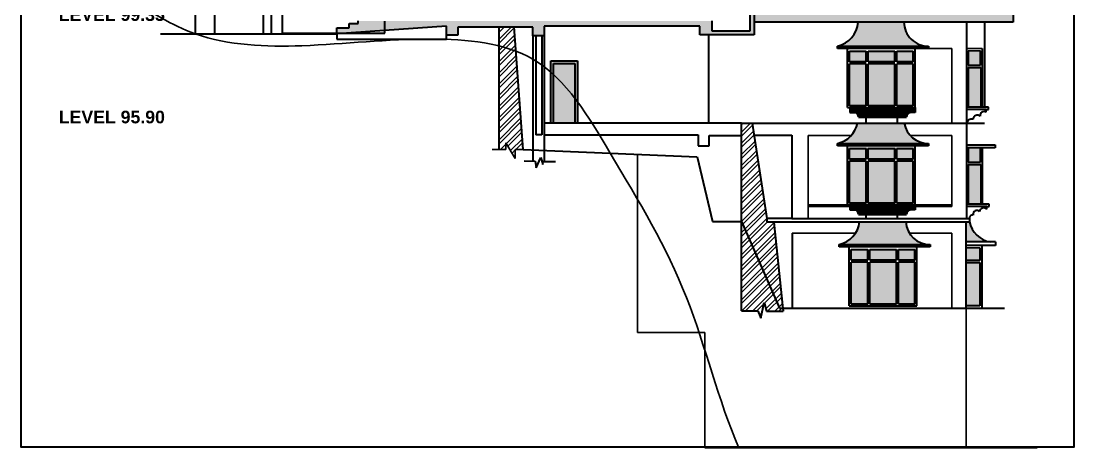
# Model space of a CAD drawing. Header units: inches. Extents: x 1352 to 5457, y 84 to 1168.
# Drawn here: x 1537.57 to 1570.86, y 251.83 to 265.34 of the extents above; entities that cross this region are included whole.
import ezdxf

# ---------------------------------------------------------------- set-up
doc = ezdxf.new("R2010")
doc.units = ezdxf.units.IN
doc.header["$MEASUREMENT"] = 0
doc.linetypes.add('DOT2', pattern=[0.125, 0, -0.125])
for name, color, linetype, lineweight in [('contour', 250, 'DOT2', 35), ('wall', 7, 'Continuous', 40), ('win', 250, 'Continuous', 30)]:
    doc.layers.add(name, color=color, linetype=linetype, lineweight=lineweight)
doc.styles.get("Standard").update_dxf_attribs({"font": 'arialbd.ttf', "height": 1.5})
pattern_1 = [(45, (-39.91306, -19.09975), (-0.176776695, 0.176776695), []), (45, (-39.91306, -18.97475), (-0.176776695, 0.176776695), [])]

msp = doc.modelspace()

# ---------------------------------------------------------------- hatches: boundary and pattern name
at = {"layer": 'contour', "linetype": 'ByBlock'}
h = msp.add_hatch(color=256, dxfattribs=at)
h.set_gradient(color1=(127, 191, 255), one_color=1, tint=1, name='CYLINDER')
h.paths.add_polyline_path([(1543.767, 276.756), (1543.767, 276.356), (1544.373, 276.356), (1544.373, 276.756)])
h.paths.add_polyline_path([(1543.767, 274.998), (1544.373, 274.998), (1544.373, 276.306), (1543.767, 276.306)])
h.paths.add_polyline_path([(1544.344, 273.379), (1544.344, 273.779), (1543.738, 273.779), (1543.738, 273.379)])
h.paths.add_polyline_path([(1544.344, 273.329), (1543.738, 273.329), (1543.738, 272.021), (1544.344, 272.021)])
h.paths.add_polyline_path([(1543.738, 270.621), (1543.738, 270.221), (1544.344, 270.221), (1544.344, 270.621)])
h.paths.add_polyline_path([(1538.661, 261.995), (1542.22, 261.995), (1542.22, 262.608), (1538.661, 262.608)], flags=9)
h.paths.add_polyline_path([(1538.656, 265.236), (1542.215, 265.236), (1542.215, 265.849), (1538.656, 265.849)], flags=9)
h.paths.add_polyline_path([(1538.659, 268.269), (1542.529, 268.269), (1542.529, 268.882), (1538.659, 268.882)], flags=9)
h.paths.add_polyline_path([(1538.665, 271.314), (1542.535, 271.314), (1542.535, 271.926), (1538.665, 271.926)], flags=9)
h.paths.add_polyline_path([(1538.671, 274.451), (1542.541, 274.451), (1542.541, 275.065), (1538.671, 275.065)], flags=9)
h.paths.add_polyline_path([(1538.662, 277.613), (1542.531, 277.613), (1542.531, 278.226), (1538.662, 278.226)], flags=9)
h = msp.add_hatch(color=256, dxfattribs=at)
h.set_gradient(color1=(0, 63, 255), color2=(235, 240, 255), one_color=1, tint=0.96, name='INVHEMISPHERICAL')
h.paths.add_polyline_path([(1559.414, 265.345), (1548.223, 265.345), (1548.223, 265.263), (1547.943, 265.263), (1547.943, 265.131), (1547.548, 265.131), (1547.548, 264.96), (1547.841, 264.96), (1551.021, 265.177), (1551.021, 264.893), (1551.379, 264.893), (1551.379, 265.153), (1553.752, 265.153), (1553.752, 264.876), (1554.11, 264.876), (1554.11, 265.18), (1559.035, 265.18), (1559.035, 264.901), (1560.748, 264.901), (1560.748, 266.283), (1560.616, 266.283), (1560.616, 265.032), (1559.414, 265.032)])
h = msp.add_hatch(color=256, dxfattribs=at)
h.set_gradient(color1=(0, 63, 255), color2=(235, 240, 255), one_color=1, tint=0.96, name='INVHEMISPHERICAL')
h.paths.add_polyline_path([(1568.936, 265.636), (1560.748, 265.636), (1560.748, 265.305), (1568.936, 265.305)])
h = msp.add_hatch(color=256, dxfattribs=at)
h.set_gradient(color1=(178, 204, 102), color2=(198, 217, 140), one_color=1, tint=0.7, name='CYLINDER')
h.paths.add_polyline_path([(1565.484, 265.305), (1564.032, 265.305, -0.334307), (1563.381, 264.549), (1566.237, 264.549, -0.406614)])
h.paths.add_polyline_path([(1565.494, 262.108), (1564.016, 262.108, -0.29511), (1563.381, 261.469), (1566.237, 261.469, -0.362425)])
h = msp.add_hatch(color=256, dxfattribs=at)
h.set_gradient(color1=(127, 191, 255), one_color=1, tint=1, name='CURVED')
h.paths.add_polyline_path([(1564.285, 264.392), (1563.76, 264.392), (1563.76, 264.054), (1564.285, 264.054)])
h.paths.add_polyline_path([(1565.192, 264.392), (1564.348, 264.392), (1564.348, 264.054), (1565.192, 264.054)])
h.paths.add_polyline_path([(1565.778, 264.392), (1565.255, 264.392), (1565.255, 264.054), (1565.778, 264.054)])
h.paths.add_polyline_path([(1565.778, 263.991), (1565.255, 263.991), (1565.255, 262.658), (1565.778, 262.658)])
h.paths.add_polyline_path([(1565.192, 263.991), (1564.348, 263.991), (1564.348, 262.658), (1565.192, 262.658)])
h.paths.add_polyline_path([(1564.285, 263.991), (1563.76, 263.991), (1563.76, 262.658), (1564.285, 262.658)])
h = msp.add_hatch(color=256, dxfattribs=at)
h.set_gradient(color1=(127, 191, 255), one_color=1, tint=1, name='HEMISPHERICAL')
h.paths.add_polyline_path([(1567.905, 264.399), (1567.515, 264.399), (1567.515, 263.943), (1567.905, 263.943)])
h.paths.add_polyline_path([(1567.915, 263.873), (1567.515, 263.873), (1567.515, 262.617), (1567.915, 262.617)])
h = msp.add_hatch(color=256, dxfattribs=at)
h.set_gradient(color1=(255, 159, 127), color2=(143, 36, 0), one_color=1, tint=0.28, name='CYLINDER')
edge = h.paths.add_edge_path()
edge.add_line((1555.157, 264.082), (1554.319, 264.082))
edge.add_line((1554.319, 264.082), (1554.319, 263.723))
edge.add_spline(control_points=[(1554.319, 263.723), (1554.346, 263.699), (1554.374, 263.675), (1554.401, 263.65)], knot_values=[13.877172, 13.877172, 13.877172, 13.877172, 13.990448, 13.990448, 13.990448, 13.990448], degree=3, periodic=0)
edge.add_line((1554.401, 263.65), (1554.401, 264))
edge.add_line((1554.401, 264), (1555.075, 264))
edge.add_line((1555.075, 264), (1555.075, 262.905))
edge.add_spline(control_points=[(1555.075, 262.905), (1555.102, 262.869), (1555.13, 262.832), (1555.157, 262.796)], knot_values=[14.999359, 14.999359, 14.999359, 14.999359, 15.133702, 15.133702, 15.133702, 15.133702], degree=3, periodic=0)
edge.add_line((1555.157, 262.796), (1555.157, 264.082))
edge = h.paths.add_edge_path()
edge.add_spline(control_points=[(1554.401, 263.65), (1554.392, 263.658), (1554.382, 263.667), (1554.373, 263.676)], knot_values=[13.951033, 13.951033, 13.951033, 13.951033, 13.990448, 13.990448, 13.990448, 13.990448], degree=3, periodic=0)
edge.add_spline(control_points=[(1554.373, 263.676), (1554.355, 263.692), (1554.337, 263.707), (1554.319, 263.723)], knot_values=[13.877172, 13.877172, 13.877172, 13.877172, 13.951033, 13.951033, 13.951033, 13.951033], degree=3, periodic=0)
edge.add_line((1554.319, 263.723), (1554.319, 262.108))
edge.add_line((1554.319, 262.108), (1554.401, 262.108))
edge.add_line((1554.401, 262.108), (1554.401, 263.65))
edge = h.paths.add_edge_path()
edge.add_spline(control_points=[(1555.157, 262.796), (1555.13, 262.832), (1555.102, 262.869), (1555.075, 262.905)], knot_values=[14.999361, 14.999361, 14.999361, 14.999361, 15.133702, 15.133702, 15.133702, 15.133702], degree=3, periodic=0)
edge.add_spline(control_points=[(1555.075, 262.905), (1555.075, 262.905), (1555.075, 262.905), (1555.075, 262.905)], knot_values=[14.999359, 14.999359, 14.999359, 14.999359, 14.999361, 14.999361, 14.999361, 14.999361], degree=3, periodic=0)
edge.add_line((1555.075, 262.905), (1555.075, 262.108))
edge.add_line((1555.075, 262.108), (1555.157, 262.108))
edge.add_line((1555.157, 262.108), (1555.157, 262.796))
h = msp.add_hatch(color=256, dxfattribs=at)
h.set_gradient(color1=(255, 159, 127), color2=(255, 201, 184), one_color=1, tint=0.86, name='CYLINDER')
edge = h.paths.add_edge_path()
edge.add_line((1555.075, 264), (1554.401, 264))
edge.add_line((1554.401, 264), (1554.401, 263.65))
edge.add_spline(control_points=[(1554.401, 263.65), (1554.644, 263.428), (1554.866, 263.176), (1555.075, 262.905)], knot_values=[13.990448, 13.990448, 13.990448, 13.990448, 14.999359, 14.999359, 14.999359, 14.999359], degree=3, periodic=0)
edge.add_line((1555.075, 262.905), (1555.075, 264))
edge = h.paths.add_edge_path()
edge.add_spline(control_points=[(1555.075, 262.905), (1554.866, 263.176), (1554.644, 263.428), (1554.401, 263.65)], knot_values=[13.990448, 13.990448, 13.990448, 13.990448, 14.999359, 14.999359, 14.999359, 14.999359], degree=3, periodic=0)
edge.add_line((1554.401, 263.65), (1554.401, 262.108))
edge.add_line((1554.401, 262.108), (1555.075, 262.108))
edge.add_line((1555.075, 262.108), (1555.075, 262.905))
h = msp.add_hatch(color=256, dxfattribs=at)
h.set_gradient(color1=(127, 191, 255), one_color=1, tint=1, name='CURVED')
h.paths.add_polyline_path([(1564.285, 261.312), (1563.76, 261.312), (1563.76, 260.974), (1564.285, 260.974)], flags=16)
h.paths.add_polyline_path([(1565.192, 261.312), (1564.348, 261.312), (1564.348, 260.974), (1565.192, 260.974)], flags=0)
h.paths.add_polyline_path([(1565.778, 261.312), (1565.255, 261.312), (1565.255, 260.974), (1565.778, 260.974)], flags=0)
h.paths.add_polyline_path([(1565.778, 260.911), (1565.255, 260.911), (1565.255, 259.578), (1565.778, 259.578)], flags=0)
h.paths.add_polyline_path([(1565.192, 260.911), (1564.348, 260.911), (1564.348, 259.578), (1565.192, 259.578)], flags=0)
h.paths.add_polyline_path([(1565.84, 261.39), (1563.698, 261.39), (1563.698, 259.526), (1565.841, 259.526), (1565.841, 259.578)])
h.paths.add_polyline_path([(1563.76, 260.911), (1564.285, 260.911), (1564.285, 259.578), (1563.76, 259.578)], flags=16)
h.paths.add_polyline_path([(1564.348, 260.911), (1565.192, 260.911), (1565.192, 259.578), (1564.348, 259.578)], flags=16)
h.paths.add_polyline_path([(1563.76, 260.974), (1563.76, 261.312), (1564.285, 261.312), (1564.285, 260.974)], flags=16)
h.paths.add_polyline_path([(1564.348, 260.974), (1564.348, 261.312), (1565.192, 261.312), (1565.192, 260.974)], flags=16)
h.paths.add_polyline_path([(1565.255, 260.911), (1565.778, 260.911), (1565.778, 259.578), (1565.255, 259.578)], flags=16)
h.paths.add_polyline_path([(1565.255, 260.974), (1565.255, 261.312), (1565.778, 261.312), (1565.778, 260.974)], flags=16)
h = msp.add_hatch(color=256, dxfattribs=at)
h.set_gradient(color1=(127, 191, 255), one_color=1, tint=1, name='CURVED')
h.paths.add_polyline_path([(1567.905, 261.329), (1567.515, 261.329), (1567.515, 260.873), (1567.905, 260.873)])
h.paths.add_polyline_path([(1567.915, 260.803), (1567.515, 260.803), (1567.515, 259.547), (1567.915, 259.547)])
h = msp.add_hatch(color=256, dxfattribs=at)
h.set_gradient(color1=(127, 191, 255), one_color=1, tint=1, name='CURVED')
h.paths.add_polyline_path([(1564.285, 260.911), (1563.76, 260.911), (1563.76, 259.578), (1564.285, 259.578)])
h = msp.add_hatch(color=256, dxfattribs=at)
h.set_gradient(color1=(178, 204, 102), color2=(198, 217, 140), one_color=1, tint=0.7, name='CYLINDER')
h.paths.add_polyline_path([(1565.538, 258.985), (1564.081, 258.984, -0.320509), (1563.434, 258.269), (1566.29, 258.269, -0.391334)])
h.paths.add_polyline_path([(1567.559, 258.986), (1567.448, 258.986), (1567.448, 258.349), (1568.213, 258.349, -0.308823)])
h = msp.add_hatch(color=256, dxfattribs=at)
h.set_gradient(color1=(127, 191, 255), one_color=1, tint=1, name='CURVED')
h.paths.add_polyline_path([(1564.338, 258.112), (1563.813, 258.112), (1563.813, 257.774), (1564.338, 257.774)])
h.paths.add_polyline_path([(1564.338, 257.711), (1563.813, 257.711), (1563.813, 256.378), (1564.338, 256.378)])
h.paths.add_polyline_path([(1565.245, 258.112), (1564.401, 258.112), (1564.401, 257.774), (1565.245, 257.774)])
h.paths.add_polyline_path([(1565.245, 257.711), (1564.401, 257.711), (1564.401, 256.378), (1565.245, 256.378)])
h.paths.add_polyline_path([(1565.83, 258.112), (1565.308, 258.112), (1565.308, 257.774), (1565.83, 257.774)])
h.paths.add_polyline_path([(1565.83, 257.711), (1565.308, 257.711), (1565.308, 256.378), (1565.83, 256.378)])
h = msp.add_hatch(color=256, dxfattribs=at)
h.set_gradient(color1=(127, 191, 255), one_color=1, tint=1, name='CURVED')
h.paths.add_polyline_path([(1567.883, 258.161), (1567.448, 258.161), (1567.448, 257.761), (1567.883, 257.761)])
h.paths.add_polyline_path([(1567.881, 257.7), (1567.448, 257.7), (1567.448, 256.328), (1567.881, 256.328)])
at = {"layer": 'win'}
h = msp.add_hatch(dxfattribs=at)
h.set_pattern_fill('STEEL', color=256, scale=2, style=0)
h.set_pattern_definition(pattern_1)
h.paths.add_polyline_path([(1553.161, 265.153), (1552.67, 265.153), (1552.67, 261.278), (1552.899, 261.278), (1552.899, 261.487), (1553.193, 260.991), (1553.193, 261.278), (1553.449, 261.278)])
h = msp.add_hatch(dxfattribs=at)
h.set_pattern_fill('STEEL', color=256, scale=2, style=0)
h.set_pattern_definition(pattern_1)
h.paths.add_polyline_path([(1561.364, 258.983), (1561.15, 258.982), (1561.15, 259.09), (1560.689, 262.108), (1560.349, 262.108), (1560.349, 256.173), (1560.865, 256.173), (1560.955, 255.939), (1561.069, 256.43), (1561.136, 256.159), (1561.666, 256.159), (1561.647, 256.337)])

# ---------------------------------------------------------------- linework, layer by layer
at = {"layer": 'contour', "linetype": 'ByBlock'}
for p, q in [((1567.456, 264.469), (1567.959, 264.469)), ((1567.515, 264.399), (1567.905, 264.399))]:
    msp.add_line(p, q, dxfattribs=at)
msp.add_open_spline([(1540.97, 266.065), (1541.652, 265.635), (1543.303, 264.593), (1546.733, 264.473), (1550.186, 264.907), (1554.225, 264.537), (1556.462, 260.685), (1558.795, 256.859), (1559.613, 253.325), (1560.257, 251.856)], degree=3, knots=[0, 0, 0, 0, 2.388348, 5.783269, 9.87231, 13.153106, 17.00042, 22.170669, 27.08971, 27.08971, 27.08971, 27.08971], dxfattribs=at)
at = {"layer": 'wall'}
for p, q in [((1543.077, 278.076), (1543.077, 264.94)), ((1545.473, 277.263), (1545.473, 264.948)), ((1545.233, 264.924), (1545.233, 271.029)), ((1543.693, 264.94), (1543.693, 267.988)), ((1545.823, 267.978), (1545.823, 264.96)), ((1560.616, 265.032), (1560.616, 266.283)), ((1560.748, 266.283), (1560.748, 264.901)), ((1548.223, 265.263), (1548.223, 265.345)), ((1549.069, 264.96), (1549.069, 265.34)), ((1559.414, 265.345), (1559.414, 265.032)), ((1568.936, 265.636), (1568.936, 265.305)), ((1551.021, 265.177), (1547.548, 264.94)), ((1547.548, 264.94), (1547.548, 265.131)), ((1547.548, 265.131), (1547.943, 265.131)), ((1547.943, 265.131), (1547.943, 265.263)), ((1547.943, 265.263), (1548.223, 265.263)), ((1551.021, 264.893), (1551.021, 265.177)), ((1553.752, 265.153), (1551.379, 265.153)), ((1551.379, 265.153), (1551.379, 264.893)), ((1552.67, 265.151), (1552.67, 261.278)), ((1553.449, 261.278), (1553.16, 265.164)), ((1553.752, 264.876), (1553.752, 265.153)), ((1559.035, 265.18), (1554.11, 265.18)), ((1554.11, 265.18), (1554.11, 264.876)), ((1559.035, 264.901), (1559.035, 265.18)), ((1559.414, 265.032), (1560.616, 265.032)), ((1568.936, 265.305), (1560.748, 265.305)), ((1567.456, 265.305), (1567.456, 259.09)), ((1568.032, 265.305), (1568.032, 262.61)), ((1541.973, 264.94), (1547.548, 264.94)), ((1545.823, 264.96), (1549.069, 264.96)), ((1547.548, 264.94), (1547.548, 264.773)), ((1547.548, 264.773), (1551.021, 264.773)), ((1551.379, 264.893), (1551.021, 264.893)), ((1551.021, 264.773), (1551.021, 264.893)), ((1554.11, 264.876), (1553.752, 264.876)), ((1553.752, 264.876), (1553.752, 260.906)), ((1553.84, 264.879), (1553.84, 261.742)), ((1554.034, 264.872), (1554.034, 261.742)), ((1554.11, 264.876), (1554.11, 260.901)), ((1560.748, 264.901), (1559.035, 264.901)), ((1559.319, 262.108), (1559.319, 264.901)), ((1563.381, 264.549), (1566.26, 264.549)), ((1563.381, 264.47), (1563.381, 264.549)), ((1566.26, 264.47), (1563.381, 264.47)), ((1565.84, 264.47), (1563.698, 264.47)), ((1563.698, 262.606), (1563.698, 264.47)), ((1563.76, 264.392), (1564.285, 264.392)), ((1563.76, 264.054), (1563.76, 264.392)), ((1564.285, 264.054), (1564.285, 264.392)), ((1564.348, 264.392), (1565.192, 264.392)), ((1564.348, 264.054), (1564.348, 264.392)), ((1565.192, 264.054), (1565.192, 264.392)), ((1565.255, 264.392), (1565.779, 264.392)), ((1565.255, 264.054), (1565.255, 264.392)), ((1565.778, 264.054), (1565.778, 264.392)), ((1565.841, 262.658), (1565.84, 264.47)), ((1566.26, 264.549), (1566.26, 264.47)), ((1567.515, 264.399), (1567.515, 263.943)), ((1567.905, 263.943), (1567.905, 264.399)), ((1567.959, 264.469), (1567.959, 262.621)), ((1554.319, 262.108), (1554.319, 264.082)), ((1554.319, 264.082), (1555.157, 264.082)), ((1554.401, 262.108), (1554.401, 264)), ((1554.401, 264), (1555.075, 264)), ((1555.075, 264), (1555.075, 262.108)), ((1555.157, 264.082), (1555.157, 262.108)), ((1564.285, 264.054), (1563.76, 264.054)), ((1563.76, 262.658), (1563.76, 263.991)), ((1564.285, 263.991), (1563.76, 263.991)), ((1564.285, 262.658), (1564.285, 263.991)), ((1565.192, 264.054), (1564.348, 264.054)), ((1564.348, 262.658), (1564.348, 263.991)), ((1565.192, 263.991), (1564.348, 263.991)), ((1565.192, 262.658), (1565.192, 263.991)), ((1565.778, 264.054), (1565.255, 264.054)), ((1565.255, 262.658), (1565.255, 263.991)), ((1565.778, 263.991), (1565.255, 263.991)), ((1565.778, 262.658), (1565.778, 263.991)), ((1567.515, 263.943), (1567.905, 263.943)), ((1567.515, 263.873), (1567.515, 262.617)), ((1567.515, 263.873), (1567.915, 263.873)), ((1567.915, 263.873), (1567.915, 262.617)), ((1564.285, 262.658), (1563.76, 262.658)), ((1565.192, 262.658), (1564.348, 262.658)), ((1565.778, 262.658), (1565.255, 262.658)), ((1565.841, 262.606), (1565.841, 262.658)), ((1563.698, 262.606), (1565.841, 262.606)), ((1563.776, 262.606), (1563.776, 262.447)), ((1563.776, 262.552), (1565.841, 262.552)), ((1563.776, 262.498), (1565.841, 262.498)), ((1563.776, 262.447), (1563.94, 262.447)), ((1563.94, 262.447), (1565.677, 262.447)), ((1564.008, 262.397), (1565.608, 262.397)), ((1564.039, 262.346), (1565.578, 262.346)), ((1565.841, 262.447), (1565.677, 262.447)), ((1565.841, 262.606), (1565.841, 262.447)), ((1568.154, 262.617), (1567.456, 262.617)), ((1568.081, 262.545), (1567.456, 262.545)), ((1568.081, 262.454), (1568.081, 262.545)), ((1568.081, 262.545), (1568.154, 262.545)), ((1568.154, 262.545), (1568.154, 262.617)), ((1560.349, 262.108), (1554.11, 262.108)), ((1560.349, 256.173), (1560.349, 262.108)), ((1560.349, 262.108), (1560.689, 262.108)), ((1560.689, 262.108), (1561.15, 259.09)), ((1560.689, 262.108), (1568.035, 262.108)), ((1564.049, 262.303), (1565.567, 262.303)), ((1564.291, 262.108), (1564.291, 262.303)), ((1565.28, 262.108), (1565.28, 262.303)), ((1554.034, 261.742), (1553.84, 261.742)), ((1554.11, 261.742), (1558.972, 261.742)), ((1558.972, 261.742), (1558.972, 261.392)), ((1559.328, 261.392), (1559.328, 261.714)), ((1559.328, 261.714), (1560.366, 261.714)), ((1560.774, 261.735), (1561.938, 261.735)), ((1561.938, 261.735), (1561.938, 259.09)), ((1558.972, 261.392), (1559.328, 261.392)), ((1563.381, 261.469), (1566.26, 261.469)), ((1563.381, 261.39), (1563.381, 261.469)), ((1566.26, 261.39), (1563.381, 261.39)), ((1563.698, 259.526), (1563.698, 261.39)), ((1565.841, 259.578), (1565.84, 261.39)), ((1566.26, 261.469), (1566.26, 261.39)), ((1567.456, 261.419), (1568.364, 261.419)), ((1568.364, 261.329), (1567.456, 261.329)), ((1567.515, 261.329), (1567.515, 260.873)), ((1567.905, 260.873), (1567.905, 261.329)), ((1567.959, 261.323), (1567.959, 259.551)), ((1568.364, 261.419), (1568.364, 261.329)), ((1553.449, 261.278), (1558.946, 261.047)), ((1553.854, 260.701), (1554.003, 261.018)), ((1554.003, 261.018), (1554.063, 260.803)), ((1558.946, 261.047), (1559.432, 259.002)), ((1563.76, 261.312), (1564.285, 261.312)), ((1563.76, 260.974), (1563.76, 261.312)), ((1564.285, 260.974), (1564.285, 261.312)), ((1564.348, 261.312), (1565.192, 261.312)), ((1564.348, 260.974), (1564.348, 261.312)), ((1565.192, 260.974), (1565.192, 261.312)), ((1565.255, 261.312), (1565.779, 261.312)), ((1565.255, 260.974), (1565.255, 261.312)), ((1565.778, 260.974), (1565.778, 261.312)), ((1553.48, 260.913), (1553.828, 260.904)), ((1553.828, 260.904), (1553.854, 260.701)), ((1554.063, 260.803), (1554.063, 260.901)), ((1554.063, 260.901), (1554.465, 260.901)), ((1564.285, 260.974), (1563.76, 260.974)), ((1563.76, 259.578), (1563.76, 260.911)), ((1564.285, 260.911), (1563.76, 260.911)), ((1564.285, 259.578), (1564.285, 260.911)), ((1565.192, 260.974), (1564.348, 260.974)), ((1564.348, 259.578), (1564.348, 260.911)), ((1565.192, 260.911), (1564.348, 260.911)), ((1565.192, 259.578), (1565.192, 260.911)), ((1565.778, 260.974), (1565.255, 260.974)), ((1565.255, 259.578), (1565.255, 260.911)), ((1565.778, 260.911), (1565.255, 260.911)), ((1565.778, 259.578), (1565.778, 260.911)), ((1567.515, 260.873), (1567.905, 260.873)), ((1567.515, 260.803), (1567.915, 260.803)), ((1567.515, 260.803), (1567.515, 259.547)), ((1567.915, 260.803), (1567.915, 259.547)), ((1563.698, 259.526), (1565.841, 259.526)), ((1564.285, 259.578), (1563.76, 259.578)), ((1563.776, 259.526), (1563.776, 259.367)), ((1563.776, 259.472), (1565.841, 259.472)), ((1563.776, 259.418), (1565.841, 259.418)), ((1563.776, 259.367), (1563.94, 259.367)), ((1563.94, 259.367), (1565.677, 259.367)), ((1565.192, 259.578), (1564.348, 259.578)), ((1565.778, 259.578), (1565.255, 259.578)), ((1565.841, 259.367), (1565.677, 259.367)), ((1565.841, 259.526), (1565.841, 259.578)), ((1565.841, 259.526), (1565.841, 259.367)), ((1568.173, 259.547), (1567.456, 259.547)), ((1568.1, 259.475), (1567.456, 259.475)), ((1568.1, 259.383), (1568.1, 259.475)), ((1568.1, 259.475), (1568.173, 259.475)), ((1568.173, 259.475), (1568.173, 259.547)), ((1559.432, 259.002), (1560.349, 259.002)), ((1560.349, 259.002), (1561.544, 256.257)), ((1561.938, 259.09), (1561.15, 259.09)), ((1561.15, 259.09), (1561.15, 258.982)), ((1561.15, 258.982), (1567.559, 258.986)), ((1561.938, 259.09), (1567.559, 259.09)), ((1564.008, 259.317), (1565.608, 259.317)), ((1564.039, 259.266), (1565.578, 259.266)), ((1564.049, 259.223), (1565.567, 259.223)), ((1564.291, 259.09), (1564.291, 259.223)), ((1565.28, 259.09), (1565.28, 259.223)), ((1567.448, 256.257), (1567.448, 258.986)), ((1567.559, 259.09), (1567.559, 258.986)), ((1561.365, 258.977), (1561.647, 256.337)), ((1561.953, 258.626), (1561.953, 256.257)), ((1568.383, 258.349), (1567.448, 258.349)), ((1568.383, 258.349), (1568.383, 258.239)), ((1563.434, 258.269), (1566.313, 258.269)), ((1563.434, 258.19), (1563.434, 258.269)), ((1566.313, 258.19), (1563.434, 258.19)), ((1563.75, 256.326), (1563.75, 258.19)), ((1563.813, 258.112), (1564.338, 258.112)), ((1563.813, 257.774), (1563.813, 258.112)), ((1564.338, 257.774), (1564.338, 258.112)), ((1564.401, 258.112), (1565.245, 258.112)), ((1564.401, 257.774), (1564.401, 258.112)), ((1565.245, 257.774), (1565.245, 258.112)), ((1565.308, 258.112), (1565.832, 258.112)), ((1565.308, 257.774), (1565.308, 258.112)), ((1565.83, 257.774), (1565.83, 258.112)), ((1565.893, 256.378), (1565.893, 258.19)), ((1566.313, 258.269), (1566.313, 258.19)), ((1568.383, 258.239), (1567.448, 258.239)), ((1567.883, 258.161), (1567.883, 257.761)), ((1567.944, 258.239), (1567.944, 256.257)), ((1564.338, 257.774), (1563.813, 257.774)), ((1563.813, 256.378), (1563.813, 257.711)), ((1564.338, 257.711), (1563.813, 257.711)), ((1564.338, 256.378), (1564.338, 257.711)), ((1565.245, 257.774), (1564.401, 257.774)), ((1564.401, 256.378), (1564.401, 257.711)), ((1565.245, 257.711), (1564.401, 257.711)), ((1565.245, 256.378), (1565.245, 257.711)), ((1565.83, 257.774), (1565.308, 257.774)), ((1565.308, 256.378), (1565.308, 257.711)), ((1565.83, 257.711), (1565.308, 257.711)), ((1565.83, 256.378), (1565.83, 257.711)), ((1567.883, 257.761), (1567.448, 257.761)), ((1567.448, 257.7), (1567.881, 257.7)), ((1567.881, 257.7), (1567.881, 256.328)), ((1560.955, 255.939), (1561.069, 256.43)), ((1561.069, 256.43), (1561.136, 256.159)), ((1561.647, 256.337), (1561.666, 256.159)), ((1563.75, 256.326), (1565.893, 256.326)), ((1564.338, 256.378), (1563.813, 256.378)), ((1565.245, 256.378), (1564.401, 256.378)), ((1565.83, 256.378), (1565.308, 256.378)), ((1565.893, 256.326), (1565.893, 256.378)), ((1567.881, 256.328), (1567.448, 256.328)), ((1560.349, 256.173), (1560.865, 256.173)), ((1560.865, 256.173), (1560.955, 255.939)), ((1561.136, 256.159), (1561.666, 256.159)), ((1561.544, 256.257), (1568.667, 256.257))]:
    msp.add_line(p, q, dxfattribs=at)
at = {"layer": 'wall', "linetype": 'Continuous'}
msp.add_lwpolyline([(1537.569, 288.243), (1570.858, 288.243), (1570.858, 251.856), (1537.569, 251.856)], close=True, dxfattribs=at)
at = {"layer": 'wall'}
for centre, radius, start, end in [((1563.205, 265.36), 0.83, 282.2907, 356.2313), ((1566.248, 265.313), 0.764, 180.6192, 270.8714), ((1563.871, 262.281), 0.18, 7.094, 67.5352), ((1565.746, 262.281), 0.18, 112.4648, 172.906), ((1567.806, 262.227), 0.139, 48.7166, 177.4855), ((1568.011, 262.361), 0.117, 52.9716, 194.5847), ((1563.205, 262.28), 0.83, 282.2907, 348.0581), ((1566.248, 262.234), 0.764, 189.4415, 270.8714), ((1567.633, 262.05), 0.186, 79.2938, 161.7081), ((1563.871, 259.201), 0.18, 7.094, 67.5352), ((1565.746, 259.201), 0.18, 112.4648, 172.906), ((1567.788, 259.227), 0.119, 42.5914, 192.2323), ((1568.004, 259.297), 0.129, 41.9196, 175.7245), ((1567.65, 259.111), 0.0935, 76.7093, 193.0266), ((1568.353, 259.146), 0.81, 191.3922, 260.0398), ((1563.257, 259.08), 0.83, 282.2907, 353.3752), ((1566.301, 259.034), 0.764, 183.6403, 270.8714)]:
    msp.add_arc(centre, radius, start, end, dxfattribs=at)
at = {"layer": 'win'}
for p, q in [((1565.84, 264.47), (1566.992, 264.47)), ((1566.992, 262.108), (1566.992, 264.47)), ((1562.454, 259.09), (1562.454, 261.716)), ((1562.454, 261.716), (1563.813, 261.716)), ((1565.7, 261.716), (1566.992, 261.716)), ((1566.992, 259.471), (1566.992, 261.716)), ((1552.899, 261.278), (1552.899, 261.487)), ((1552.899, 261.487), (1553.193, 260.991)), ((1552.899, 261.278), (1552.463, 261.278)), ((1553.449, 261.278), (1553.193, 261.278)), ((1553.193, 260.991), (1553.193, 261.278)), ((1557.062, 261.127), (1557.06, 255.485)), ((1562.454, 259.526), (1566.992, 259.526)), ((1562.454, 259.471), (1566.992, 259.471)), ((1563.952, 258.626), (1561.953, 258.626)), ((1566.992, 258.626), (1565.669, 258.626)), ((1566.992, 256.257), (1566.992, 258.626)), ((1567.883, 258.161), (1567.448, 258.161)), ((1567.448, 251.829), (1567.448, 256.257)), ((1557.06, 255.485), (1559.184, 255.485)), ((1559.184, 255.485), (1559.184, 251.829)), ((1559.184, 251.829), (1569.7, 251.829))]:
    msp.add_line(p, q, dxfattribs=at)

# ---------------------------------------------------------------- texts
for s, p in [('LEVEL 99.35', (1538.759, 265.345)), ('LEVEL 95.90', (1538.763, 262.104))]:
    msp.add_text(s, height=0.4, dxfattribs=at).set_placement(p)

doc.saveas('drawing.dxf')
